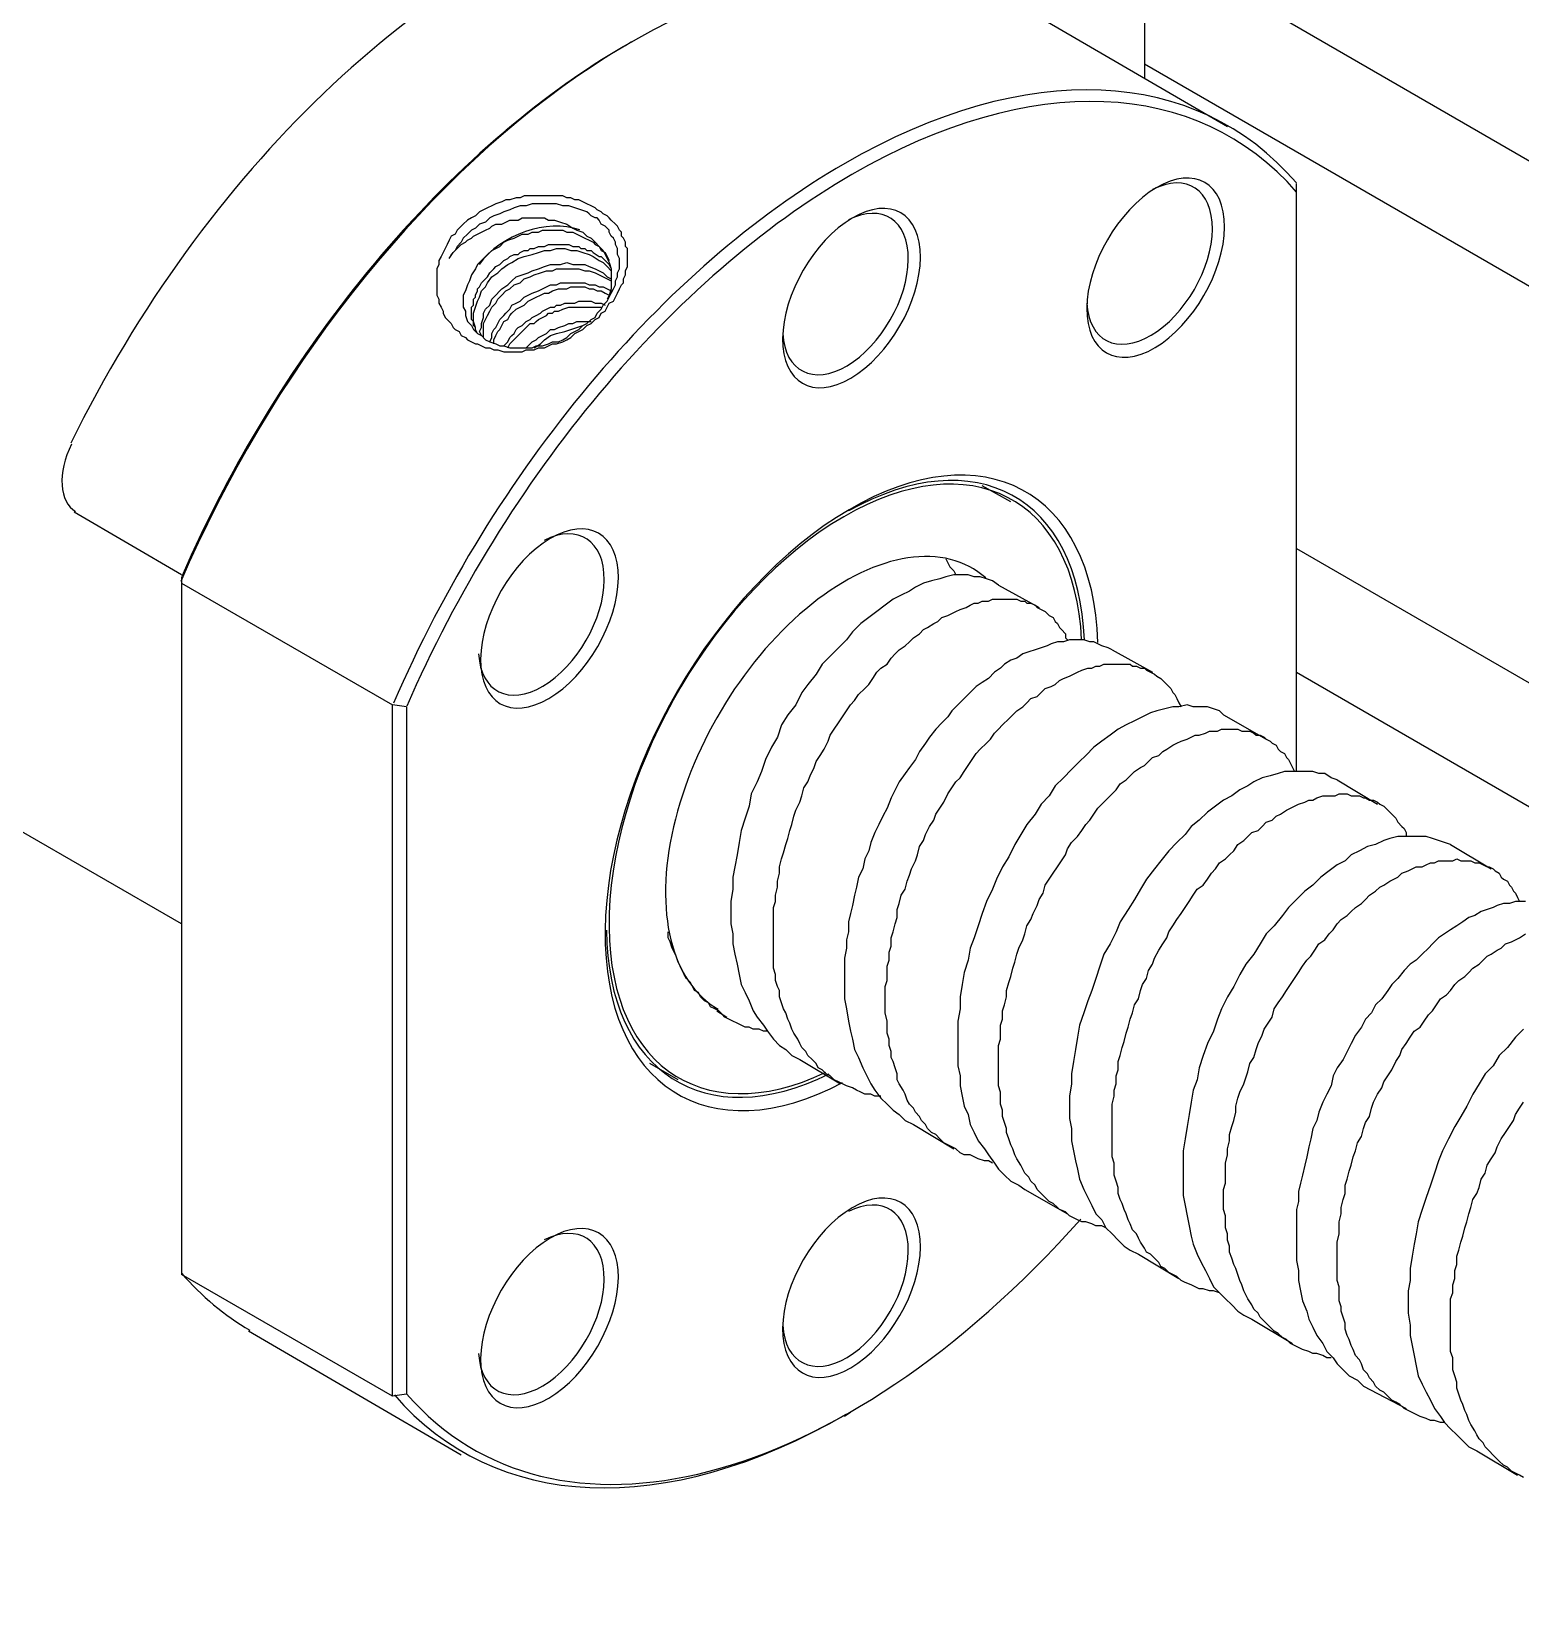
# Model space of a CAD drawing. Extents: x 23 to 317, y -101 to 289.
# Drawn here: x 118.8 to 129.82, y 54.58 to 66.2 of the extents above; entities that cross this region are included whole.
import ezdxf

# ---------------------------------------------------------------- set-up
doc = ezdxf.new("R2010")
doc.units = 0
doc.layers.get('0').update_dxf_attribs({"linetype": 'CONTINUOUS'})

msp = doc.modelspace()

# ---------------------------------------------------------------- linework, layer by layer
at = {"color": 7}
for points in [[(127.037483, 67.299351), (127.037483, 65.858485)], [(127.037483, 66.894107), (163.404341, 45.881478)], [(127.652853, 65.498268), (126.076906, 66.413819)], [(123.195174, 66.098629), (123.240201, 66.128647)], [(127.037483, 65.963548), (162.608863, 45.431208)], [(128.16316, 65.002971), (128.16316, 65.078016)], [(128.16316, 60.7254), (128.16316, 65.002971)], [(121.799335, 64.357583), (121.799335, 64.327565), (121.799335, 64.297547), (121.799335, 64.267529), (121.799335, 64.25252), (121.814344, 64.222502), (121.814344, 64.192484), (121.829353, 64.162466), (121.844362, 64.132448), (121.844362, 64.117439), (121.859371, 64.08742), (121.889389, 64.057402), (121.904398, 64.042393), (121.919407, 64.012375), (121.934416, 63.997366), (121.964434, 63.982357), (121.979443, 63.952339), (122.009461, 63.93733), (122.02447, 63.922321), (122.054488, 63.907312), (122.084506, 63.892303), (122.099515, 63.892303), (122.129534, 63.877294), (122.159552, 63.862285), (122.18957, 63.862285), (122.219588, 63.847276), (122.249606, 63.847276), (122.294633, 63.832267), (122.324651, 63.832267), (122.354669, 63.832267), (122.384687, 63.832267), (122.429714, 63.832267), (122.459732, 63.847276), (122.48975, 63.847276), (122.519768, 63.847276), (122.549786, 63.862285), (122.594813, 63.862285), (122.624831, 63.877294), (122.654849, 63.892303), (122.684867, 63.892303), (122.729894, 63.907312), (122.759912, 63.922321), (122.78993, 63.93733), (122.819948, 63.967348), (122.849967, 63.982357), (122.879985, 63.997366), (122.910003, 64.027384), (122.940021, 64.042393), (122.970039, 64.072411), (123.000057, 64.08742), (123.015066, 64.117439), (123.045084, 64.132448), (123.060093, 64.162466), (123.075102, 64.192484), (123.10512, 64.207493), (123.120129, 64.237511), (123.135138, 64.267529), (123.150147, 64.297547), (123.165156, 64.327565), (123.180165, 64.342574), (123.180165, 64.372592), (123.195174, 64.40261), (123.195174, 64.432628), (123.210183, 64.462646), (123.210183, 64.492664), (123.210183, 64.522682), (123.210183, 64.537691), (123.210183, 64.567709), (123.210183, 64.597727), (123.195174, 64.612736), (123.195174, 64.642754), (123.180165, 64.672772), (123.165156, 64.687781), (123.165156, 64.717799), (123.150147, 64.732808), (123.135138, 64.762826), (123.120129, 64.777835), (123.090111, 64.807853), (123.075102, 64.822862), (123.060093, 64.837872), (123.030075, 64.852881), (123.015066, 64.86789), (122.985048, 64.882899), (122.970039, 64.897908), (122.940021, 64.912917), (122.910003, 64.927926), (122.879985, 64.942935), (122.849967, 64.957944), (122.819948, 64.957944), (122.78993, 64.972953), (122.759912, 64.972953), (122.729894, 64.987962), (122.684867, 64.987962), (122.654849, 64.987962), (122.624831, 64.987962), (122.579804, 64.987962), (122.549786, 64.987962), (122.519768, 64.987962), (122.474741, 64.987962), (122.444723, 64.987962), (122.414705, 64.972953), (122.384687, 64.972953), (122.33966, 64.957944), (122.309642, 64.957944), (122.279624, 64.942935), (122.234597, 64.927926), (122.204579, 64.912917), (122.174561, 64.897908), (122.144543, 64.882899), (122.114525, 64.86789), (122.084506, 64.837872), (122.054488, 64.822862), (122.02447, 64.807853), (121.994452, 64.777835), (121.979443, 64.762826), (121.949425, 64.732808), (121.934416, 64.70279), (121.904398, 64.687781), (121.889389, 64.657763), (121.87438, 64.627745), (121.859371, 64.597727), (121.844362, 64.567709), (121.829353, 64.537691), (121.814344, 64.507673), (121.814344, 64.477655), (121.799335, 64.447637), (121.799335, 64.417619), (121.799335, 64.387601), (121.799335, 64.357583)], [(122.099515, 64.477655), (122.084506, 64.447637), (122.054488, 64.40261), (122.039479, 64.357583), (122.02447, 64.327565), (122.009461, 64.282538), (121.994452, 64.25252), (121.994452, 64.207493), (121.994452, 64.162466), (122.009461, 64.132448), (122.009461, 64.102429), (122.02447, 64.057402), (122.054488, 64.027384), (122.069497, 63.997366), (122.099515, 63.967348), (122.129534, 63.952339), (122.159552, 63.922321), (122.18957, 63.907312), (122.234597, 63.892303), (122.264615, 63.877294), (122.294633, 63.877294), (122.33966, 63.862285), (122.384687, 63.862285), (122.414705, 63.862285), (122.459732, 63.862285), (122.504759, 63.862285), (122.534777, 63.877294), (122.579804, 63.877294), (122.624831, 63.892303), (122.654849, 63.907312), (122.699876, 63.907312), (122.729894, 63.922321), (122.759912, 63.93733), (122.78993, 63.967348), (122.819948, 63.982357), (122.849967, 63.997366), (122.879985, 64.027384), (122.910003, 64.042393), (122.940021, 64.072411), (122.970039, 64.08742), (122.985048, 64.117439), (123.015066, 64.147457), (123.030075, 64.177475), (123.060093, 64.207493), (123.075102, 64.237511), (123.090111, 64.267529), (123.10512, 64.297547), (123.120129, 64.327565), (123.120129, 64.357583), (123.135138, 64.387601), (123.135138, 64.417619), (123.150147, 64.447637), (123.150147, 64.477655), (123.150147, 64.507673), (123.150147, 64.522682), (123.135138, 64.5527), (123.135138, 64.582718), (123.135138, 64.597727), (123.120129, 64.627745), (123.120129, 64.642754), (123.10512, 64.672772), (123.090111, 64.687781), (123.075102, 64.717799), (123.075102, 64.732808), (123.060093, 64.747817), (123.045084, 64.762826), (123.015066, 64.777835), (123.000057, 64.807853), (122.985048, 64.822862), (122.970039, 64.822862), (122.940021, 64.837872), (122.925012, 64.852881), (122.910003, 64.86789), (122.864976, 64.882899), (122.819948, 64.897908), (122.774921, 64.912917), (122.729894, 64.912917), (122.684867, 64.927926), (122.63984, 64.927926), (122.594813, 64.927926), (122.549786, 64.927926), (122.504759, 64.927926), (122.459732, 64.912917), (122.414705, 64.912917), (122.369678, 64.897908), (122.33966, 64.882899), (122.294633, 64.86789), (122.264615, 64.852881), (122.219588, 64.837872), (122.18957, 64.822862), (122.159552, 64.792844), (122.114525, 64.777835), (122.084506, 64.747817), (122.054488, 64.732808), (122.02447, 64.70279), (121.994452, 64.672772), (121.979443, 64.642754), (121.949425, 64.612736), (121.934416, 64.582718), (121.904398, 64.5527), (121.889389, 64.522682), (121.919407, 64.567709), (121.949425, 64.597727), (121.979443, 64.627745), (122.009461, 64.642754), (122.02447, 64.657763), (122.054488, 64.672772), (122.069497, 64.687781), (122.099515, 64.70279), (122.129534, 64.717799), (122.159552, 64.732808), (122.18957, 64.747817), (122.204579, 64.762826), (122.234597, 64.777835), (122.279624, 64.777835), (122.309642, 64.792844), (122.33966, 64.807853), (122.369678, 64.807853), (122.399696, 64.807853), (122.429714, 64.822862), (122.459732, 64.822862), (122.504759, 64.822862), (122.534777, 64.822862), (122.579804, 64.822862), (122.594813, 64.822862), (122.624831, 64.807853), (122.63984, 64.807853), (122.669858, 64.807853), (122.714885, 64.792844), (122.759912, 64.777835), (122.804939, 64.747817), (122.834958, 64.732808)], [(122.099515, 64.477655), (122.129534, 64.507673), (122.159552, 64.537691), (122.174561, 64.5527), (122.204579, 64.582718), (122.234597, 64.597727), (122.264615, 64.612736), (122.294633, 64.642754), (122.324651, 64.657763), (122.369678, 64.672772), (122.399696, 64.687781), (122.429714, 64.70279), (122.474741, 64.70279), (122.504759, 64.717799), (122.549786, 64.717799), (122.579804, 64.732808), (122.624831, 64.732808), (122.654849, 64.732808), (122.684867, 64.732808), (122.729894, 64.732808), (122.759912, 64.717799), (122.804939, 64.717799), (122.834958, 64.70279), (122.864976, 64.687781), (122.894994, 64.672772), (122.925012, 64.657763), (122.95503, 64.642754), (122.970039, 64.627745), (123.000057, 64.612736), (123.015066, 64.582718), (123.045084, 64.567709), (123.060093, 64.537691), (123.075102, 64.507673)], [(122.834958, 64.732808), (122.879985, 64.717799), (122.910003, 64.687781), (122.940021, 64.672772), (122.970039, 64.642754), (123.000057, 64.612736), (123.030075, 64.582718), (123.045084, 64.5527), (123.060093, 64.522682), (123.075102, 64.492664), (123.090111, 64.447637), (123.090111, 64.417619), (123.090111, 64.372592), (123.090111, 64.342574), (123.090111, 64.297547), (123.075102, 64.25252), (123.060093, 64.222502)], [(122.099515, 63.967348), (122.084506, 63.997366), (122.084506, 64.012375), (122.069497, 64.027384), (122.069497, 64.042393), (122.069497, 64.057402), (122.054488, 64.072411), (122.054488, 64.102429), (122.054488, 64.117439), (122.054488, 64.132448), (122.054488, 64.162466), (122.069497, 64.177475), (122.069497, 64.192484), (122.069497, 64.222502), (122.084506, 64.237511), (122.084506, 64.25252), (122.099515, 64.282538), (122.099515, 64.297547), (122.114525, 64.312556), (122.129534, 64.342574), (122.144543, 64.357583), (122.159552, 64.372592), (122.174561, 64.387601), (122.18957, 64.417619), (122.204579, 64.432628), (122.219588, 64.447637), (122.234597, 64.462646), (122.264615, 64.477655), (122.279624, 64.492664), (122.294633, 64.507673), (122.324651, 64.522682), (122.33966, 64.537691), (122.369678, 64.5527), (122.399696, 64.5527), (122.414705, 64.567709), (122.444723, 64.582718), (122.474741, 64.582718), (122.48975, 64.597727), (122.519768, 64.597727), (122.549786, 64.612736), (122.564795, 64.612736), (122.594813, 64.612736), (122.624831, 64.627745), (122.63984, 64.627745), (122.669858, 64.627745), (122.699876, 64.627745), (122.714885, 64.627745), (122.744903, 64.627745), (122.774921, 64.627745), (122.804939, 64.612736), (122.819948, 64.612736), (122.849967, 64.612736), (122.864976, 64.597727), (122.894994, 64.597727), (122.910003, 64.582718), (122.940021, 64.582718), (122.95503, 64.567709), (123.000057, 64.537691), (123.015066, 64.537691), (123.030075, 64.522682), (123.045084, 64.507673), (123.060093, 64.492664), (123.075102, 64.477655), (123.090111, 64.447637)], [(122.084506, 63.982357), (122.084506, 64.012375), (122.069497, 64.057402), (122.069497, 64.08742), (122.069497, 64.117439), (122.084506, 64.162466), (122.099515, 64.207493), (122.114525, 64.237511), (122.129534, 64.282538), (122.159552, 64.312556), (122.174561, 64.342574), (122.204579, 64.387601), (122.249606, 64.417619), (122.279624, 64.447637), (122.324651, 64.477655), (122.354669, 64.492664), (122.399696, 64.522682), (122.444723, 64.537691), (122.504759, 64.5527), (122.549786, 64.567709), (122.594813, 64.582718), (122.63984, 64.582718), (122.684867, 64.597727), (122.744903, 64.597727), (122.78993, 64.582718), (122.834958, 64.582718), (122.879985, 64.567709), (122.925012, 64.5527), (122.95503, 64.537691), (123.000057, 64.507673), (123.030075, 64.492664), (123.060093, 64.462646), (123.090111, 64.432628)], [(122.129534, 63.952339), (122.114525, 63.982357), (122.129534, 64.012375), (122.129534, 64.042393), (122.144543, 64.08742), (122.144543, 64.117439), (122.159552, 64.147457), (122.18957, 64.177475), (122.204579, 64.222502), (122.234597, 64.25252), (122.264615, 64.282538), (122.279624, 64.297547), (122.324651, 64.327565), (122.354669, 64.357583), (122.384687, 64.387601), (122.429714, 64.40261), (122.474741, 64.417619), (122.504759, 64.432628), (122.549786, 64.447637), (122.594813, 64.462646), (122.63984, 64.477655), (122.684867, 64.477655), (122.714885, 64.477655), (122.759912, 64.492664), (122.804939, 64.477655), (122.849967, 64.477655), (122.894994, 64.477655), (122.925012, 64.462646), (122.970039, 64.447637), (123.000057, 64.432628), (123.030075, 64.417619), (123.060093, 64.387601), (123.090111, 64.372592)], [(122.144543, 63.93733), (122.144543, 63.967348), (122.144543, 63.997366), (122.144543, 64.042393), (122.159552, 64.072411), (122.174561, 64.102429), (122.18957, 64.132448), (122.204579, 64.162466), (122.234597, 64.192484), (122.249606, 64.222502), (122.279624, 64.25252), (122.309642, 64.282538), (122.33966, 64.297547), (122.369678, 64.327565), (122.414705, 64.342574), (122.444723, 64.372592), (122.48975, 64.387601), (122.519768, 64.40261), (122.564795, 64.417619), (122.609822, 64.432628), (122.654849, 64.432628), (122.684867, 64.447637), (122.729894, 64.447637), (122.774921, 64.447637), (122.804939, 64.447637), (122.849967, 64.447637), (122.894994, 64.432628), (122.925012, 64.432628), (122.970039, 64.417619), (123.000057, 64.40261), (123.030075, 64.387601), (123.060093, 64.372592), (123.090111, 64.357583)], [(122.18957, 63.907312), (122.204579, 63.93733), (122.204579, 63.967348), (122.219588, 63.997366), (122.234597, 64.012375), (122.249606, 64.042393), (122.264615, 64.072411), (122.294633, 64.102429), (122.309642, 64.117439), (122.33966, 64.147457), (122.354669, 64.177475), (122.384687, 64.192484), (122.414705, 64.207493), (122.444723, 64.237511), (122.474741, 64.25252), (122.504759, 64.267529), (122.549786, 64.282538), (122.579804, 64.297547), (122.609822, 64.312556), (122.63984, 64.327565), (122.684867, 64.327565), (122.714885, 64.342574), (122.759912, 64.342574), (122.78993, 64.342574), (122.819948, 64.342574), (122.864976, 64.342574), (122.894994, 64.342574), (122.925012, 64.327565), (122.970039, 64.327565), (123.000057, 64.312556), (123.030075, 64.312556), (123.060093, 64.297547), (123.090111, 64.282538)], [(122.219588, 63.892303), (122.219588, 63.922321), (122.234597, 63.952339), (122.249606, 63.982357), (122.264615, 63.997366), (122.279624, 64.027384), (122.294633, 64.057402), (122.324651, 64.072411), (122.33966, 64.102429), (122.354669, 64.117439), (122.384687, 64.147457), (122.414705, 64.162466), (122.444723, 64.177475), (122.474741, 64.207493), (122.504759, 64.222502), (122.534777, 64.237511), (122.564795, 64.25252), (122.594813, 64.267529), (122.624831, 64.267529), (122.654849, 64.282538), (122.699876, 64.297547), (122.729894, 64.297547), (122.759912, 64.297547), (122.78993, 64.312556), (122.819948, 64.312556), (122.864976, 64.312556), (122.894994, 64.312556), (122.925012, 64.297547), (122.95503, 64.297547), (122.985048, 64.282538), (123.015066, 64.282538), (123.045084, 64.267529), (123.075102, 64.25252)], [(122.294633, 63.877294), (122.309642, 63.892303), (122.324651, 63.907312), (122.33966, 63.93733), (122.354669, 63.952339), (122.369678, 63.967348), (122.384687, 63.997366), (122.399696, 64.012375), (122.429714, 64.027384), (122.444723, 64.042393), (122.459732, 64.057402), (122.48975, 64.072411), (122.504759, 64.08742), (122.534777, 64.102429), (122.564795, 64.117439), (122.579804, 64.132448), (122.609822, 64.147457), (122.63984, 64.162466), (122.669858, 64.162466), (122.684867, 64.177475), (122.714885, 64.177475), (122.744903, 64.192484), (122.774921, 64.192484), (122.804939, 64.192484), (122.819948, 64.192484), (122.849967, 64.207493), (122.879985, 64.207493), (122.910003, 64.207493), (122.940021, 64.207493), (122.970039, 64.192484), (122.985048, 64.192484), (123.015066, 64.192484), (123.045084, 64.177475)], [(122.324651, 63.862285), (122.33966, 63.892303), (122.354669, 63.907312), (122.384687, 63.93733), (122.414705, 63.967348), (122.459732, 64.012375), (122.48975, 64.042393), (122.519768, 64.042393), (122.534777, 64.057402), (122.549786, 64.072411), (122.579804, 64.08742), (122.609822, 64.102429), (122.624831, 64.117439), (122.654849, 64.117439), (122.669858, 64.132448), (122.699876, 64.132448), (122.729894, 64.147457), (122.774921, 64.162466), (122.819948, 64.162466), (122.879985, 64.162466), (122.894994, 64.162466), (122.925012, 64.162466), (122.95503, 64.162466), (122.970039, 64.162466), (123.000057, 64.162466), (123.015066, 64.162466)], [(122.459732, 63.862285), (122.474741, 63.877294), (122.504759, 63.907312), (122.534777, 63.922321), (122.549786, 63.93733), (122.579804, 63.952339), (122.609822, 63.967348), (122.63984, 63.997366), (122.669858, 63.997366), (122.699876, 64.012375), (122.744903, 64.027384), (122.774921, 64.042393), (122.804939, 64.042393), (122.834958, 64.057402), (122.864976, 64.057402), (122.894994, 64.057402), (122.940021, 64.057402)], [(122.519768, 63.862285), (122.564795, 63.892303), (122.594813, 63.922321), (122.63984, 63.952339), (122.684867, 63.967348), (122.744903, 63.982357), (122.78993, 63.997366), (122.834958, 64.012375), (122.879985, 64.027384)], [(126.046888, 62.7216), (125.836762, 62.841672)], [(119.908198, 62.181275), (119.11272, 62.646554)], [(119.908198, 59.599723), (114.910194, 62.481455)], [(128.16316, 62.376392), (160.072338, 43.960323)], [(125.566599, 62.301347), (125.581608, 62.271329), (125.596617, 62.241311), (125.626635, 62.211293), (125.641644, 62.181275)], [(119.908198, 62.166266), (119.908198, 62.121239)], [(119.908198, 62.121239), (121.469137, 61.220697)], [(119.908198, 62.121239), (119.908198, 57.003163)], [(125.956834, 62.10623), (125.911807, 62.136248), (125.86678, 62.151257), (125.821753, 62.166266), (125.776726, 62.166266), (125.731699, 62.181275), (125.686671, 62.181275), (125.626635, 62.181275), (125.566599, 62.166266), (125.521572, 62.151257), (125.461536, 62.136248), (125.4015, 62.121239), (125.341464, 62.091221), (125.296437, 62.061203), (125.236401, 62.031185), (125.176365, 62.001167), (125.116329, 61.95614), (125.056293, 61.911112), (124.996257, 61.866085), (124.93622, 61.821058), (124.876184, 61.761022), (124.831157, 61.700986), (124.771121, 61.64095), (124.711085, 61.580914), (124.651049, 61.520878), (124.606022, 61.445833), (124.545986, 61.370788), (124.500959, 61.310752), (124.455932, 61.220697), (124.395896, 61.145652), (124.350869, 61.070607), (124.320851, 60.980553), (124.275824, 60.905508), (124.230796, 60.815454), (124.200778, 60.7254), (124.17076, 60.650355), (124.125733, 60.560301), (124.110724, 60.470246), (124.080706, 60.380192), (124.050688, 60.290138), (124.035679, 60.200084), (124.02067, 60.11003), (124.005661, 60.019976), (123.990652, 59.944931), (123.990652, 59.854877), (123.975643, 59.764822), (123.975643, 59.689777), (123.975643, 59.599723), (123.990652, 59.524678), (123.990652, 59.449633), (124.005661, 59.374588), (124.02067, 59.299543), (124.035679, 59.224498), (124.050688, 59.149453), (124.080706, 59.089417), (124.110724, 59.02938), (124.140742, 58.954335), (124.17076, 58.909308), (124.215787, 58.849272), (124.245805, 58.804245), (124.290833, 58.744209), (124.33586, 58.699182), (124.380887, 58.669164), (124.425914, 58.624137), (124.48595, 58.594119)], [(125.956834, 62.10623), (126.257014, 61.94113)], [(125.086311, 58.323956), (125.041284, 58.323956), (125.011266, 58.338965), (124.966238, 58.338965), (124.93622, 58.353975), (124.906202, 58.368984), (124.876184, 58.383993), (124.831157, 58.399002), (124.801139, 58.414011), (124.771121, 58.42902), (124.741103, 58.444029), (124.711085, 58.474047), (124.681067, 58.489056), (124.651049, 58.519074), (124.621031, 58.534083), (124.606022, 58.564101), (124.576004, 58.594119), (124.545986, 58.624137), (124.530977, 58.654155), (124.500959, 58.684173), (124.48595, 58.714191), (124.470941, 58.744209), (124.440923, 58.789236), (124.425914, 58.819254), (124.410905, 58.864281), (124.395896, 58.894299), (124.380887, 58.939326), (124.365878, 58.969344), (124.350869, 59.014371), (124.33586, 59.059398), (124.33586, 59.104426), (124.320851, 59.134444), (124.305842, 59.179471), (124.305842, 59.224498), (124.290833, 59.269525), (124.290833, 59.329561), (124.290833, 59.374588), (124.290833, 59.419615), (124.290833, 59.464642), (124.290833, 59.509669), (124.290833, 59.569705), (124.290833, 59.614732), (124.290833, 59.659759), (124.290833, 59.719795), (124.305842, 59.764822), (124.305842, 59.80985), (124.320851, 59.869886), (124.320851, 59.914913), (124.33586, 59.974949), (124.33586, 60.019976), (124.350869, 60.080012), (124.365878, 60.125039), (124.380887, 60.185075), (124.395896, 60.230102), (124.410905, 60.290138), (124.425914, 60.335165), (124.440923, 60.395201), (124.455932, 60.440228), (124.48595, 60.500264), (124.500959, 60.545292), (124.515968, 60.605328), (124.545986, 60.650355), (124.560995, 60.695382), (124.591013, 60.755418), (124.606022, 60.800445), (124.63604, 60.845472), (124.666058, 60.890499), (124.696076, 60.950535), (124.711085, 60.995562), (124.741103, 61.040589), (124.771121, 61.085616), (124.801139, 61.130643), (124.831157, 61.17567), (124.861175, 61.220697), (124.891193, 61.250716), (124.921211, 61.295743), (124.966238, 61.34077), (124.996257, 61.370788), (125.026275, 61.415815), (125.056293, 61.460842), (125.086311, 61.49086), (125.131338, 61.520878), (125.161356, 61.565905), (125.191374, 61.595923), (125.221392, 61.625941), (125.266419, 61.655959), (125.296437, 61.685977), (125.326455, 61.715995), (125.371482, 61.746013), (125.4015, 61.776031), (125.431518, 61.79104), (125.476545, 61.821058), (125.506563, 61.836067), (125.536581, 61.866085), (125.581608, 61.881094), (125.611626, 61.896103), (125.641644, 61.911112), (125.671662, 61.926121), (125.71669, 61.94113), (125.746708, 61.95614), (125.776726, 61.971149), (125.806744, 61.971149), (125.836762, 61.986158), (125.881789, 61.986158), (125.911807, 62.001167), (125.941825, 62.001167), (125.971843, 62.001167), (126.001861, 62.001167), (126.031879, 62.001167), (126.061897, 62.001167), (126.091915, 62.001167), (126.121933, 61.986158), (126.151951, 61.986158), (126.16696, 61.971149), (126.196978, 61.971149), (126.226996, 61.95614), (126.242005, 61.94113), (126.272023, 61.926121), (126.302041, 61.911112), (126.31705, 61.896103), (126.332059, 61.881094), (126.362077, 61.866085), (126.377086, 61.836067), (126.392095, 61.821058), (126.407104, 61.79104), (126.422113, 61.776031), (126.452132, 61.746013), (126.452132, 61.715995), (126.467141, 61.700986)], [(126.797339, 61.625941), (126.767321, 61.64095), (126.722294, 61.655959), (126.692276, 61.670968), (126.662258, 61.685977), (126.63224, 61.685977), (126.587213, 61.700986), (126.557195, 61.700986), (126.512168, 61.700986), (126.48215, 61.700986), (126.437123, 61.685977), (126.392095, 61.685977), (126.347068, 61.670968), (126.31705, 61.655959), (126.272023, 61.64095), (126.226996, 61.625941), (126.181969, 61.610932), (126.136942, 61.595923), (126.091915, 61.565905), (126.046888, 61.550896), (126.001861, 61.520878), (125.971843, 61.49086), (125.926816, 61.460842), (125.881789, 61.415815), (125.836762, 61.385797), (125.791735, 61.355779), (125.746708, 61.310752), (125.70168, 61.265725), (125.656653, 61.220697), (125.611626, 61.17567), (125.581608, 61.130643), (125.536581, 61.085616), (125.491554, 61.040589), (125.446527, 60.980553), (125.416509, 60.935526), (125.371482, 60.87549), (125.341464, 60.815454), (125.296437, 60.755418), (125.266419, 60.710391), (125.221392, 60.650355), (125.191374, 60.590319), (125.161356, 60.530283), (125.131338, 60.455237), (125.10132, 60.395201), (125.071302, 60.335165), (125.041284, 60.275129), (125.011266, 60.200084), (124.996257, 60.140048), (124.966238, 60.080012), (124.951229, 60.004967), (124.921211, 59.944931), (124.906202, 59.869886), (124.891193, 59.80985), (124.876184, 59.734804), (124.861175, 59.674768), (124.846166, 59.614732), (124.846166, 59.539687), (124.831157, 59.479651), (124.831157, 59.419615), (124.816148, 59.34457), (124.816148, 59.284534), (124.816148, 59.224498), (124.816148, 59.164462), (124.816148, 59.104426), (124.816148, 59.044389)], [(125.911807, 57.828659), (125.881789, 57.843668), (125.851771, 57.843668), (125.806744, 57.858677), (125.776726, 57.873686), (125.746708, 57.888695), (125.70168, 57.888695), (125.671662, 57.903704), (125.641644, 57.933722), (125.611626, 57.948731), (125.581608, 57.96374), (125.55159, 57.978749), (125.521572, 58.008767), (125.491554, 58.038785), (125.461536, 58.053794), (125.431518, 58.083812), (125.416509, 58.11383), (125.386491, 58.143848), (125.371482, 58.173866), (125.341464, 58.203884), (125.326455, 58.233902), (125.296437, 58.26392), (125.281428, 58.293938), (125.266419, 58.338965), (125.25141, 58.368984), (125.221392, 58.414011), (125.206383, 58.444029), (125.206383, 58.489056), (125.191374, 58.534083), (125.176365, 58.57911), (125.161356, 58.609128), (125.161356, 58.654155), (125.146347, 58.699182), (125.146347, 58.744209), (125.131338, 58.789236), (125.131338, 58.834263), (125.131338, 58.87929), (125.116329, 58.939326), (125.116329, 58.984353), (125.116329, 59.02938), (125.116329, 59.074408), (125.116329, 59.134444), (125.131338, 59.179471), (125.131338, 59.224498), (125.131338, 59.284534), (125.146347, 59.329561), (125.146347, 59.389597), (125.161356, 59.434624), (125.161356, 59.49466), (125.176365, 59.539687), (125.191374, 59.599723), (125.206383, 59.64475), (125.206383, 59.704786), (125.221392, 59.749813), (125.236401, 59.80985), (125.266419, 59.854877), (125.281428, 59.914913), (125.296437, 59.95994), (125.311446, 60.004967), (125.341464, 60.065003), (125.356473, 60.11003), (125.371482, 60.170066), (125.4015, 60.215093), (125.416509, 60.26012), (125.446527, 60.320156), (125.476545, 60.365183), (125.491554, 60.41021), (125.521572, 60.455237), (125.55159, 60.500264), (125.581608, 60.560301), (125.611626, 60.605328), (125.641644, 60.650355), (125.671662, 60.680373), (125.70168, 60.7254), (125.731699, 60.770427), (125.761717, 60.815454), (125.791735, 60.860481), (125.821753, 60.890499), (125.86678, 60.935526), (125.896798, 60.965544), (125.926816, 61.010571), (125.956834, 61.040589), (125.986852, 61.070607), (126.031879, 61.115634), (126.061897, 61.145652), (126.091915, 61.17567), (126.136942, 61.205688), (126.16696, 61.235707), (126.196978, 61.265725), (126.242005, 61.280734), (126.272023, 61.310752), (126.302041, 61.34077), (126.347068, 61.355779), (126.377086, 61.370788), (126.407104, 61.400806), (126.437123, 61.415815), (126.48215, 61.430824), (126.512168, 61.445833), (126.542186, 61.460842), (126.572204, 61.475851), (126.617231, 61.49086), (126.647249, 61.49086), (126.677267, 61.505869), (126.707285, 61.505869), (126.737303, 61.520878), (126.767321, 61.520878), (126.812348, 61.520878), (126.842366, 61.520878), (126.872384, 61.520878), (126.902402, 61.520878), (126.93242, 61.520878), (126.947429, 61.505869), (126.977447, 61.505869), (127.007465, 61.49086), (127.037483, 61.49086), (127.052492, 61.475851), (127.08251, 61.460842), (127.112528, 61.445833), (127.127537, 61.430824), (127.157556, 61.415815), (127.172565, 61.400806), (127.187574, 61.385797), (127.217592, 61.355779), (127.232601, 61.34077), (127.24761, 61.310752), (127.262619, 61.295743), (127.277628, 61.265725), (127.292637, 61.235707), (127.307646, 61.205688)], [(126.797339, 61.625941), (127.097519, 61.460842)], [(128.16316, 61.460842), (159.261851, 43.495044)], [(121.469137, 56.102621), (121.469137, 61.220697)], [(121.5742, 61.205688), (121.469137, 61.220697)], [(121.5742, 61.205688), (121.5742, 56.11763)], [(127.622835, 61.145652), (127.592817, 61.17567), (127.54779, 61.190679), (127.502763, 61.205688), (127.457736, 61.205688), (127.3977, 61.205688), (127.352673, 61.220697), (127.292637, 61.205688), (127.24761, 61.205688), (127.187574, 61.190679), (127.127537, 61.17567), (127.08251, 61.160661), (127.022474, 61.130643), (126.962438, 61.100625), (126.902402, 61.070607), (126.842366, 61.040589), (126.78233, 60.995562), (126.722294, 60.950535), (126.662258, 60.905508), (126.602222, 60.845472), (126.557195, 60.800445), (126.497159, 60.740409), (126.437123, 60.680373), (126.377086, 60.620337), (126.332059, 60.545292), (126.272023, 60.485255), (126.226996, 60.41021), (126.16696, 60.335165), (126.121933, 60.26012), (126.076906, 60.185075), (126.031879, 60.095021), (125.986852, 60.019976), (125.941825, 59.929922), (125.911807, 59.854877), (125.86678, 59.764822), (125.836762, 59.674768), (125.806744, 59.584714), (125.776726, 59.49466), (125.746708, 59.419615), (125.731699, 59.329561), (125.70168, 59.239507), (125.686671, 59.149453), (125.671662, 59.059398), (125.671662, 58.969344), (125.656653, 58.87929), (125.656653, 58.804245), (125.656653, 58.714191), (125.656653, 58.639146), (125.656653, 58.549092), (125.671662, 58.474047), (125.671662, 58.399002), (125.686671, 58.323956), (125.70168, 58.248911), (125.731699, 58.188875), (125.746708, 58.11383), (125.776726, 58.053794), (125.806744, 57.993758), (125.851771, 57.933722), (125.881789, 57.888695), (125.926816, 57.828659), (125.956834, 57.783632), (126.001861, 57.738605), (126.046888, 57.693578), (126.106924, 57.66356), (126.151951, 57.633542)], [(127.622835, 61.145652), (127.938025, 60.965544)], [(126.752312, 57.34837), (126.722294, 57.363379), (126.677267, 57.363379), (126.647249, 57.378388), (126.602222, 57.393397), (126.572204, 57.393397), (126.542186, 57.408406), (126.512168, 57.423415), (126.48215, 57.438424), (126.452132, 57.468442), (126.407104, 57.483451), (126.392095, 57.49846), (126.362077, 57.528478), (126.332059, 57.543487), (126.302041, 57.573505), (126.272023, 57.603523), (126.242005, 57.633542), (126.226996, 57.66356), (126.196978, 57.693578), (126.181969, 57.723596), (126.151951, 57.753614), (126.136942, 57.783632), (126.121933, 57.81365), (126.091915, 57.858677), (126.076906, 57.888695), (126.061897, 57.933722), (126.046888, 57.96374), (126.031879, 58.008767), (126.01687, 58.053794), (126.01687, 58.083812), (126.001861, 58.128839), (125.986852, 58.173866), (125.986852, 58.218893), (125.971843, 58.26392), (125.971843, 58.308947), (125.971843, 58.353975), (125.956834, 58.399002), (125.956834, 58.444029), (125.956834, 58.504065), (125.956834, 58.549092), (125.956834, 58.594119), (125.956834, 58.639146), (125.956834, 58.699182), (125.971843, 58.744209), (125.971843, 58.804245), (125.971843, 58.849272), (125.986852, 58.894299), (125.986852, 58.954335), (126.001861, 58.999362), (126.01687, 59.059398), (126.01687, 59.104426), (126.031879, 59.164462), (126.046888, 59.209489), (126.061897, 59.269525), (126.076906, 59.314552), (126.091915, 59.374588), (126.106924, 59.419615), (126.136942, 59.479651), (126.151951, 59.524678), (126.16696, 59.584714), (126.196978, 59.629741), (126.211987, 59.674768), (126.242005, 59.734804), (126.257014, 59.779831), (126.287032, 59.824859), (126.302041, 59.884895), (126.332059, 59.929922), (126.362077, 59.974949), (126.392095, 60.019976), (126.422113, 60.065003), (126.452132, 60.11003), (126.467141, 60.155057), (126.497159, 60.200084), (126.542186, 60.245111), (126.572204, 60.290138), (126.602222, 60.335165), (126.63224, 60.365183), (126.662258, 60.41021), (126.692276, 60.455237), (126.722294, 60.485255), (126.767321, 60.530283), (126.797339, 60.560301), (126.827357, 60.590319), (126.857375, 60.635346), (126.902402, 60.665364), (126.93242, 60.695382), (126.962438, 60.7254), (127.007465, 60.755418), (127.037483, 60.770427), (127.067501, 60.800445), (127.097519, 60.830463), (127.142546, 60.845472), (127.172565, 60.87549), (127.202583, 60.890499), (127.24761, 60.920517), (127.277628, 60.935526), (127.307646, 60.950535), (127.352673, 60.965544), (127.382691, 60.980553), (127.412709, 60.995562), (127.442727, 60.995562), (127.487754, 61.010571), (127.517772, 61.02558), (127.54779, 61.02558), (127.577808, 61.02558), (127.607826, 61.040589), (127.637844, 61.040589), (127.667862, 61.040589), (127.69788, 61.040589), (127.727898, 61.040589), (127.757916, 61.02558), (127.787934, 61.02558), (127.817952, 61.02558), (127.84797, 61.010571), (127.862979, 60.995562), (127.892998, 60.995562), (127.923016, 60.980553), (127.938025, 60.965544), (127.968043, 60.950535), (127.983052, 60.935526), (128.01307, 60.920517), (128.028079, 60.890499), (128.043088, 60.87549), (128.073106, 60.860481), (128.088115, 60.830463), (128.103124, 60.815454), (128.118133, 60.785436), (128.133142, 60.755418), (128.148151, 60.7254)], [(128.46334, 60.665364), (128.418313, 60.680373), (128.373286, 60.710391), (128.328259, 60.710391), (128.283232, 60.7254), (128.238205, 60.7254), (128.193178, 60.7254), (128.133142, 60.7254), (128.073106, 60.7254), (128.028079, 60.710391), (127.968043, 60.695382), (127.908007, 60.680373), (127.84797, 60.650355), (127.802943, 60.620337), (127.742907, 60.590319), (127.682871, 60.545292), (127.622835, 60.515274), (127.562799, 60.470246), (127.502763, 60.425219), (127.442727, 60.365183), (127.382691, 60.320156), (127.337664, 60.26012), (127.277628, 60.200084), (127.217592, 60.140048), (127.157556, 60.065003), (127.112528, 60.004967), (127.052492, 59.929922), (127.007465, 59.854877), (126.962438, 59.779831), (126.917411, 59.704786), (126.857375, 59.614732), (126.827357, 59.539687), (126.78233, 59.449633), (126.737303, 59.374588), (126.707285, 59.284534), (126.677267, 59.19448), (126.647249, 59.104426), (126.617231, 59.02938), (126.587213, 58.939326), (126.557195, 58.849272), (126.542186, 58.759218), (126.527177, 58.669164), (126.512168, 58.57911), (126.497159, 58.489056), (126.497159, 58.414011), (126.48215, 58.323956), (126.48215, 58.233902), (126.48215, 58.158857), (126.497159, 58.083812), (126.497159, 57.993758), (126.512168, 57.918713), (126.527177, 57.843668), (126.542186, 57.783632), (126.557195, 57.708587), (126.587213, 57.633542), (126.617231, 57.573505), (126.647249, 57.513469), (126.677267, 57.453433), (126.722294, 57.408406), (126.752312, 57.34837), (126.797339, 57.303343), (126.842366, 57.258316), (126.887393, 57.213289), (126.93242, 57.183271), (126.992456, 57.153253)], [(128.46334, 60.665364), (128.763521, 60.485255)], [(127.592817, 56.868081), (127.54779, 56.88309), (127.517772, 56.88309), (127.472745, 56.898099), (127.442727, 56.898099), (127.412709, 56.913108), (127.382691, 56.928118), (127.337664, 56.943127), (127.307646, 56.958136), (127.277628, 56.988154), (127.24761, 57.003163), (127.217592, 57.018172), (127.187574, 57.04819), (127.157556, 57.063199), (127.142546, 57.093217), (127.112528, 57.123235), (127.08251, 57.153253), (127.052492, 57.168262), (127.037483, 57.19828), (127.007465, 57.243307), (126.992456, 57.273325), (126.977447, 57.303343), (126.947429, 57.333361), (126.93242, 57.378388), (126.917411, 57.408406), (126.902402, 57.453433), (126.887393, 57.483451), (126.872384, 57.528478), (126.857375, 57.558496), (126.842366, 57.603523), (126.842366, 57.648551), (126.827357, 57.693578), (126.812348, 57.738605), (126.812348, 57.783632), (126.812348, 57.828659), (126.797339, 57.873686), (126.797339, 57.918713), (126.797339, 57.96374), (126.797339, 58.023776), (126.797339, 58.068803), (126.797339, 58.11383), (126.797339, 58.158857), (126.797339, 58.218893), (126.797339, 58.26392), (126.812348, 58.323956), (126.812348, 58.368984), (126.827357, 58.414011), (126.827357, 58.474047), (126.842366, 58.519074), (126.842366, 58.57911), (126.857375, 58.624137), (126.872384, 58.684173), (126.887393, 58.7292), (126.902402, 58.789236), (126.917411, 58.834263), (126.93242, 58.894299), (126.947429, 58.939326), (126.962438, 58.999362), (126.992456, 59.044389), (127.007465, 59.104426), (127.022474, 59.149453), (127.052492, 59.19448), (127.067501, 59.254516), (127.097519, 59.299543), (127.112528, 59.34457), (127.142546, 59.404606), (127.172565, 59.449633), (127.202583, 59.49466), (127.217592, 59.539687), (127.24761, 59.584714), (127.277628, 59.629741), (127.307646, 59.674768), (127.337664, 59.719795), (127.367682, 59.764822), (127.3977, 59.80985), (127.427718, 59.854877), (127.472745, 59.884895), (127.502763, 59.929922), (127.532781, 59.974949), (127.562799, 60.004967), (127.592817, 60.049994), (127.637844, 60.080012), (127.667862, 60.11003), (127.69788, 60.140048), (127.727898, 60.185075), (127.772925, 60.215093), (127.802943, 60.245111), (127.832961, 60.275129), (127.877989, 60.290138), (127.908007, 60.320156), (127.938025, 60.350174), (127.983052, 60.365183), (128.01307, 60.395201), (128.043088, 60.41021), (128.088115, 60.440228), (128.118133, 60.455237), (128.148151, 60.470246), (128.178169, 60.485255), (128.223196, 60.500264), (128.253214, 60.515274), (128.283232, 60.515274), (128.31325, 60.530283), (128.358277, 60.545292), (128.388295, 60.545292), (128.418313, 60.545292), (128.448331, 60.545292), (128.478349, 60.560301), (128.508367, 60.560301), (128.538385, 60.560301), (128.568403, 60.545292), (128.598422, 60.545292), (128.62844, 60.545292), (128.658458, 60.530283), (128.673467, 60.530283), (128.703485, 60.515274), (128.733503, 60.515274), (128.763521, 60.500264), (128.77853, 60.485255), (128.808548, 60.470246), (128.823557, 60.455237), (128.838566, 60.440228), (128.868584, 60.41021), (128.883593, 60.395201), (128.898602, 60.380192), (128.913611, 60.350174), (128.943629, 60.320156), (128.958638, 60.305147), (128.973647, 60.275129), (128.973647, 60.245111)], [(129.303846, 60.185075), (129.258818, 60.200084), (129.213791, 60.215093), (129.168764, 60.230102), (129.123737, 60.245111), (129.07871, 60.245111), (129.018674, 60.245111), (128.973647, 60.245111), (128.913611, 60.245111), (128.853575, 60.230102), (128.808548, 60.215093), (128.748512, 60.185075), (128.688476, 60.170066), (128.62844, 60.140048), (128.568403, 60.11003), (128.523376, 60.065003), (128.46334, 60.034985), (128.403304, 59.989958), (128.343268, 59.944931), (128.283232, 59.884895), (128.223196, 59.839868), (128.16316, 59.779831), (128.103124, 59.719795), (128.058097, 59.659759), (127.998061, 59.584714), (127.938025, 59.524678), (127.892998, 59.449633), (127.84797, 59.374588), (127.787934, 59.299543), (127.742907, 59.224498), (127.69788, 59.134444), (127.652853, 59.059398), (127.607826, 58.969344), (127.577808, 58.894299), (127.54779, 58.804245), (127.502763, 58.714191), (127.472745, 58.624137), (127.442727, 58.534083), (127.427718, 58.444029), (127.3977, 58.368984), (127.382691, 58.278929), (127.367682, 58.188875), (127.352673, 58.098821), (127.337664, 58.008767), (127.322655, 57.918713), (127.322655, 57.843668), (127.322655, 57.753614), (127.322655, 57.678569), (127.322655, 57.588514), (127.337664, 57.513469), (127.352673, 57.438424), (127.367682, 57.363379), (127.382691, 57.288334), (127.3977, 57.228298), (127.427718, 57.153253), (127.457736, 57.093217), (127.487754, 57.033181), (127.517772, 56.973145), (127.54779, 56.913108), (127.592817, 56.868081), (127.637844, 56.823054), (127.682871, 56.778027), (127.727898, 56.733), (127.772925, 56.702982), (127.832961, 56.672964)], [(129.303846, 60.185075), (129.604026, 60.004967)], [(128.418313, 56.387793), (128.388295, 56.387793), (128.358277, 56.402802), (128.31325, 56.417811), (128.283232, 56.417811), (128.253214, 56.43282), (128.208187, 56.447829), (128.178169, 56.462838), (128.148151, 56.477847), (128.118133, 56.492856), (128.088115, 56.522874), (128.058097, 56.537883), (128.028079, 56.567901), (127.998061, 56.58291), (127.968043, 56.612928), (127.938025, 56.642946), (127.923016, 56.657955), (127.892998, 56.687973), (127.877989, 56.717991), (127.84797, 56.748009), (127.832961, 56.778027), (127.802943, 56.823054), (127.787934, 56.853072), (127.772925, 56.88309), (127.757916, 56.928118), (127.742907, 56.958136), (127.727898, 57.003163), (127.712889, 57.04819), (127.69788, 57.078208), (127.682871, 57.123235), (127.667862, 57.168262), (127.667862, 57.213289), (127.652853, 57.258316), (127.652853, 57.303343), (127.637844, 57.34837), (127.637844, 57.393397), (127.637844, 57.438424), (127.622835, 57.483451), (127.622835, 57.528478), (127.622835, 57.588514), (127.622835, 57.633542), (127.637844, 57.678569), (127.637844, 57.738605), (127.637844, 57.783632), (127.637844, 57.828659), (127.652853, 57.888695), (127.652853, 57.933722), (127.667862, 57.993758), (127.667862, 58.038785), (127.682871, 58.098821), (127.69788, 58.143848), (127.712889, 58.203884), (127.712889, 58.248911), (127.727898, 58.308947), (127.742907, 58.353975), (127.772925, 58.414011), (127.787934, 58.459038), (127.802943, 58.504065), (127.817952, 58.564101), (127.84797, 58.609128), (127.862979, 58.669164), (127.877989, 58.714191), (127.908007, 58.774227), (127.923016, 58.819254), (127.953034, 58.864281), (127.983052, 58.909308), (127.998061, 58.969344), (128.028079, 59.014371), (128.058097, 59.059398), (128.088115, 59.104426), (128.118133, 59.149453), (128.148151, 59.19448), (128.178169, 59.239507), (128.208187, 59.284534), (128.238205, 59.329561), (128.268223, 59.359579), (128.298241, 59.404606), (128.328259, 59.449633), (128.373286, 59.479651), (128.403304, 59.524678), (128.433322, 59.554696), (128.46334, 59.599723), (128.493358, 59.629741), (128.538385, 59.659759), (128.568403, 59.689777), (128.598422, 59.719795), (128.643449, 59.749813), (128.673467, 59.779831), (128.703485, 59.80985), (128.748512, 59.839868), (128.77853, 59.869886), (128.808548, 59.884895), (128.853575, 59.914913), (128.883593, 59.929922), (128.913611, 59.944931), (128.943629, 59.974949), (128.988656, 59.989958), (129.018674, 60.004967), (129.048692, 60.019976), (129.093719, 60.019976), (129.123737, 60.034985), (129.153755, 60.049994), (129.183773, 60.049994), (129.213791, 60.065003), (129.243809, 60.065003), (129.288836, 60.065003), (129.318855, 60.065003), (129.348873, 60.080012), (129.378891, 60.065003), (129.408909, 60.065003), (129.438927, 60.065003), (129.453936, 60.065003), (129.483954, 60.049994), (129.513972, 60.049994), (129.54399, 60.034985), (129.574008, 60.019976), (129.589017, 60.019976), (129.619035, 60.004967), (129.634044, 59.989958), (129.664062, 59.974949), (129.679071, 59.944931), (129.69408, 59.929922), (129.724098, 59.914913), (129.739107, 59.884895), (129.754116, 59.869886), (129.769125, 59.839868), (129.784134, 59.824859), (129.799143, 59.794841), (129.814152, 59.764822)], [(129.859179, 59.764822), (129.814152, 59.764822), (129.784134, 59.764822), (129.739107, 59.749813), (129.69408, 59.749813), (129.649053, 59.734804), (129.619035, 59.719795), (129.574008, 59.704786), (129.528981, 59.689777), (129.483954, 59.659759), (129.438927, 59.64475), (129.3939, 59.614732), (129.348873, 59.584714), (129.303846, 59.554696), (129.258818, 59.524678), (129.213791, 59.49466), (129.168764, 59.449633), (129.138746, 59.419615), (129.093719, 59.374588), (129.048692, 59.329561), (129.003665, 59.299543), (128.958638, 59.254516), (128.913611, 59.19448), (128.868584, 59.149453), (128.838566, 59.104426), (128.793539, 59.044389), (128.748512, 58.999362), (128.718494, 58.939326), (128.673467, 58.894299), (128.643449, 58.834263), (128.598422, 58.774227), (128.568403, 58.714191), (128.538385, 58.654155), (128.508367, 58.594119), (128.46334, 58.534083), (128.433322, 58.474047), (128.418313, 58.399002), (128.388295, 58.338965), (128.358277, 58.278929), (128.328259, 58.203884), (128.31325, 58.143848), (128.283232, 58.083812), (128.268223, 58.008767), (128.253214, 57.948731), (128.238205, 57.873686), (128.223196, 57.81365), (128.208187, 57.738605), (128.193178, 57.678569), (128.178169, 57.618532), (128.178169, 57.543487), (128.16316, 57.483451), (128.16316, 57.423415), (128.16316, 57.34837), (128.16316, 57.288334), (128.16316, 57.228298), (128.16316, 57.168262), (128.16316, 57.108226)], [(124.245805, 58.804245), (124.215787, 58.804245), (124.185769, 58.819254), (124.140742, 58.819254), (124.110724, 58.834263), (124.080706, 58.834263), (124.050688, 58.849272), (124.02067, 58.864281), (123.990652, 58.87929), (123.960634, 58.894299), (123.930616, 58.909308), (123.915607, 58.924317), (123.885589, 58.954335), (123.855571, 58.969344), (123.825553, 58.984353), (123.810544, 59.014371), (123.780526, 59.02938), (123.750508, 59.059398), (123.735499, 59.089417), (123.705481, 59.104426), (123.690472, 59.134444), (123.675463, 59.164462), (123.645445, 59.19448), (123.630436, 59.224498), (123.615427, 59.254516), (123.600418, 59.284534), (123.585409, 59.314552), (123.5704, 59.359579), (123.555391, 59.389597), (123.540381, 59.419615), (123.525372, 59.464642), (123.510363, 59.49466), (123.510363, 59.539687)], [(129.258818, 55.907504), (129.2288, 55.907504), (129.183773, 55.922513), (129.153755, 55.922513), (129.123737, 55.937522), (129.07871, 55.952531), (129.048692, 55.96754), (129.018674, 55.982549), (128.988656, 55.997558), (128.958638, 56.012567), (128.92862, 56.042585), (128.898602, 56.057594), (128.868584, 56.072603), (128.838566, 56.102621), (128.808548, 56.132639), (128.77853, 56.147648), (128.748512, 56.177666), (128.733503, 56.207685), (128.703485, 56.237703), (128.688476, 56.267721), (128.658458, 56.297739), (128.643449, 56.342766), (128.62844, 56.372784), (128.598422, 56.402802), (128.583412, 56.447829), (128.568403, 56.477847), (128.553394, 56.522874), (128.538385, 56.552892), (128.523376, 56.597919), (128.523376, 56.642946), (128.508367, 56.687973), (128.493358, 56.733), (128.493358, 56.763018), (128.478349, 56.808045), (128.478349, 56.853072), (128.478349, 56.913108), (128.46334, 56.958136), (128.46334, 57.003163), (128.46334, 57.04819), (128.46334, 57.093217), (128.46334, 57.153253), (128.46334, 57.19828), (128.46334, 57.243307), (128.478349, 57.303343), (128.478349, 57.34837), (128.478349, 57.393397), (128.493358, 57.453433), (128.493358, 57.49846), (128.508367, 57.558496), (128.523376, 57.603523), (128.523376, 57.66356), (128.538385, 57.708587), (128.553394, 57.768623), (128.568403, 57.81365), (128.583412, 57.873686), (128.598422, 57.918713), (128.613431, 57.978749), (128.643449, 58.023776), (128.658458, 58.083812), (128.673467, 58.128839), (128.703485, 58.173866), (128.718494, 58.233902), (128.733503, 58.278929), (128.763521, 58.338965), (128.793539, 58.383993), (128.808548, 58.42902), (128.838566, 58.474047), (128.868584, 58.519074), (128.898602, 58.57911), (128.92862, 58.624137), (128.943629, 58.669164), (128.973647, 58.714191), (129.003665, 58.759218), (129.033683, 58.804245), (129.07871, 58.834263), (129.108728, 58.87929), (129.138746, 58.924317), (129.168764, 58.954335), (129.198782, 58.999362), (129.2288, 59.044389), (129.273827, 59.074408), (129.303846, 59.104426), (129.333864, 59.149453), (129.363882, 59.179471), (129.408909, 59.209489), (129.438927, 59.239507), (129.468945, 59.269525), (129.513972, 59.299543), (129.54399, 59.329561), (129.574008, 59.359579), (129.604026, 59.374588), (129.649053, 59.404606), (129.679071, 59.419615), (129.709089, 59.449633), (129.754116, 59.464642), (129.784134, 59.479651), (129.814152, 59.49466), (129.859179, 59.524678)], [(124.816148, 59.044389), (124.831157, 58.969344), (124.846166, 58.87929), (124.861175, 58.804245), (124.876184, 58.744209), (124.891193, 58.669164), (124.921211, 58.609128), (124.951229, 58.534083), (124.981247, 58.474047), (125.011266, 58.414011), (125.041284, 58.368984), (125.086311, 58.308947), (125.131338, 58.26392), (125.176365, 58.218893), (125.221392, 58.188875), (125.266419, 58.143848), (125.326455, 58.11383)], [(123.87058, 58.954335), (123.945625, 58.909308)], [(129.84417, 58.819254), (129.784134, 58.759218), (129.724098, 58.684173), (129.664062, 58.624137), (129.619035, 58.549092), (129.558999, 58.489056), (129.513972, 58.414011), (129.468945, 58.338965), (129.423918, 58.248911), (129.378891, 58.173866), (129.333864, 58.098821), (129.288836, 58.008767), (129.243809, 57.918713), (129.213791, 57.843668), (129.183773, 57.753614), (129.153755, 57.66356), (129.123737, 57.573505), (129.093719, 57.483451), (129.063701, 57.393397), (129.048692, 57.303343), (129.033683, 57.228298), (129.018674, 57.138244), (129.003665, 57.04819), (129.003665, 56.958136), (128.988656, 56.88309), (128.988656, 56.793036), (128.988656, 56.717991), (129.003665, 56.627937), (129.003665, 56.552892), (129.018674, 56.477847), (129.033683, 56.402802), (129.048692, 56.327757), (129.063701, 56.252712), (129.093719, 56.192675), (129.123737, 56.132639), (129.153755, 56.072603), (129.183773, 56.012567), (129.2288, 55.952531), (129.258818, 55.907504), (129.303846, 55.862477), (129.348873, 55.81745), (129.3939, 55.772423), (129.438927, 55.727396), (129.498963, 55.697378)], [(123.585409, 58.444029), (123.375282, 58.564101)], [(124.48595, 58.594119), (124.78613, 58.414011)], [(129.84417, 55.502261), (129.814152, 55.51727), (129.784134, 55.532279), (129.754116, 55.547288), (129.724098, 55.577306), (129.69408, 55.592315), (129.664062, 55.622333), (129.649053, 55.637342), (129.619035, 55.66736), (129.589017, 55.697378), (129.558999, 55.727396), (129.54399, 55.757414), (129.513972, 55.787432), (129.498963, 55.81745), (129.483954, 55.847468), (129.453936, 55.892495), (129.438927, 55.922513), (129.423918, 55.96754), (129.408909, 55.997558), (129.3939, 56.042585), (129.378891, 56.072603), (129.363882, 56.11763), (129.348873, 56.162657), (129.348873, 56.207685), (129.333864, 56.252712), (129.318855, 56.297739), (129.318855, 56.342766), (129.318855, 56.387793), (129.303846, 56.43282), (129.303846, 56.477847), (129.303846, 56.522874), (129.303846, 56.567901), (129.303846, 56.612928), (129.303846, 56.672964), (129.303846, 56.717991), (129.303846, 56.763018), (129.303846, 56.823054), (129.318855, 56.868081), (129.318855, 56.928118), (129.333864, 56.973145), (129.333864, 57.033181), (129.348873, 57.078208), (129.348873, 57.138244), (129.363882, 57.183271), (129.378891, 57.243307), (129.3939, 57.288334), (129.408909, 57.34837), (129.423918, 57.393397), (129.438927, 57.453433), (129.453936, 57.49846), (129.468945, 57.558496), (129.498963, 57.603523), (129.513972, 57.648551), (129.528981, 57.708587), (129.558999, 57.753614), (129.574008, 57.81365), (129.604026, 57.858677), (129.634044, 57.903704), (129.649053, 57.948731), (129.679071, 58.008767), (129.709089, 58.053794), (129.739107, 58.098821), (129.769125, 58.143848), (129.784134, 58.188875), (129.814152, 58.233902), (129.84417, 58.278929)], [(125.326455, 58.11383), (125.626635, 57.933722)], [(126.151951, 57.633542), (126.467141, 57.453433)], [(126.992456, 57.153253), (127.292637, 56.973145)], [(128.16316, 57.108226), (128.178169, 57.033181), (128.178169, 56.958136), (128.193178, 56.88309), (128.208187, 56.808045), (128.238205, 56.733), (128.253214, 56.672964), (128.283232, 56.612928), (128.31325, 56.552892), (128.358277, 56.492856), (128.388295, 56.43282), (128.433322, 56.387793), (128.46334, 56.342766), (128.508367, 56.297739), (128.553394, 56.252712), (128.613431, 56.222694), (128.658458, 56.177666)], [(121.469137, 56.102621), (119.908198, 57.003163)], [(127.832961, 56.672964), (128.133142, 56.492856)], [(121.979443, 55.66736), (120.403496, 56.58291)], [(128.658458, 56.177666), (128.973647, 56.012567)], [(121.5742, 56.11763), (121.469137, 56.102621)], [(124.861175, 55.982549), (124.816148, 55.952531)], [(129.498963, 55.697378), (129.799143, 55.51727)]]:
    msp.add_lwpolyline(points, dxfattribs=at)
for points in [[(123.237088, 67.130316), (121.705896, 66.726055), (120.073904, 65.162334), (119.089388, 63.156127)], [(126.080488, 66.405265), (125.228449, 66.897152), (124.039891, 66.702171), (122.842639, 65.874101)], [(123.203816, 66.1048), (121.881058, 65.34055), (120.645335, 63.864424), (119.909608, 62.169723)], [(123.203816, 66.1048), (121.992082, 65.404696), (120.846792, 64.102762), (120.094992, 62.570775)], [(128.163565, 65.081928), (127.418902, 65.946832), (126.162939, 66.001273), (124.818441, 65.226924)], [(122.842639, 65.874101), (121.645388, 65.046031), (120.565942, 63.672363), (119.902032, 62.131981)], [(128.163015, 65.015155), (127.427919, 65.860057), (126.192575, 65.908473), (124.869817, 65.144223)], [(124.818441, 65.226924), (123.473943, 64.452576), (122.219731, 62.952428), (121.477979, 61.23144)], [(124.869817, 65.144223), (123.54706, 64.379973), (122.311336, 62.903847), (121.575609, 61.209146)], [(127.540192, 64.740157), (127.542711, 65.030803), (127.346408, 65.160517), (127.096149, 65.033575)], [(127.630142, 64.754998), (127.632677, 65.081783), (127.406348, 65.212444), (127.124622, 65.046838)], [(127.124622, 65.046838), (126.842897, 64.881231), (126.612459, 64.48207), (126.609924, 64.155285)], [(125.288839, 64.515022), (125.291358, 64.805668), (125.095055, 64.935382), (124.844796, 64.80844)], [(125.378789, 64.529863), (125.381324, 64.856648), (125.154995, 64.987309), (124.873269, 64.821702)], [(122.856168, 64.734549), (122.610113, 64.81823), (122.278454, 64.704442), (122.111543, 64.479077)], [(124.873269, 64.821702), (124.591544, 64.656096), (124.361105, 64.256934), (124.358571, 63.93015)], [(127.0868, 63.954799), (127.337238, 64.10232), (127.537673, 64.449511), (127.540192, 64.740157)], [(127.115443, 63.863445), (127.397169, 64.029052), (127.627607, 64.428213), (127.630142, 64.754998)], [(124.835447, 63.729664), (125.085885, 63.877185), (125.28632, 64.224375), (125.288839, 64.515022)], [(124.86409, 63.63831), (125.145816, 63.803916), (125.376254, 64.203078), (125.378789, 64.529863)], [(126.610655, 64.19261), (126.625868, 63.912409), (126.836362, 63.807278), (127.0868, 63.954799)], [(126.609924, 64.155285), (126.607389, 63.8285), (126.833718, 63.697839), (127.115443, 63.863445)], [(124.359302, 63.967475), (124.374515, 63.687274), (124.585009, 63.582142), (124.835447, 63.729664)], [(124.358571, 63.93015), (124.356036, 63.603365), (124.582365, 63.472704), (124.86409, 63.63831)], [(119.094075, 63.14964), (118.989126, 62.935127), (119.001986, 62.720287), (119.123991, 62.649853)], [(126.571829, 61.703151), (126.522218, 62.753944), (125.746398, 63.154206), (124.810584, 62.611813)], [(126.592433, 61.699625), (126.551769, 62.760404), (125.784743, 63.17951), (124.845124, 62.654362)], [(126.692204, 61.680793), (126.659061, 62.80572), (125.841149, 63.242216), (124.850047, 62.663901)], [(123.037486, 62.143596), (123.040004, 62.434243), (122.843702, 62.563957), (122.593443, 62.437014)], [(123.142445, 62.158438), (123.14498, 62.485222), (122.918651, 62.615883), (122.636925, 62.450277)], [(124.850047, 62.663901), (123.858945, 62.085585), (123.057195, 60.704004), (123.044289, 59.552207)], [(124.810584, 62.611813), (123.874771, 62.069421), (123.109939, 60.776206), (123.074286, 59.675995)], [(122.636925, 62.450277), (122.3552, 62.284671), (122.124761, 61.885509), (122.122227, 61.558724)], [(125.863785, 62.159011), (125.555341, 62.426126), (125.059121, 62.351569), (124.574251, 61.96526)], [(122.584094, 61.358238), (122.834531, 61.505759), (123.034967, 61.85295), (123.037486, 62.143596)], [(122.627746, 61.266885), (122.909472, 61.432491), (123.13991, 61.831653), (123.142445, 62.158438)], [(124.574251, 61.96526), (124.089382, 61.578951), (123.695332, 60.944205), (123.55023, 60.315737)], [(122.107949, 61.59605), (122.123162, 61.315849), (122.333656, 61.210717), (122.584094, 61.358238)], [(122.122227, 61.558724), (122.119692, 61.231939), (122.346021, 61.101278), (122.627746, 61.266885)], [(123.55023, 60.315737), (123.405127, 59.687269), (123.532753, 59.168083), (123.881893, 58.966522)], [(123.074286, 59.675995), (123.038633, 58.575783), (123.744767, 58.057693), (124.677332, 58.499843)], [(123.044289, 59.552207), (123.031384, 58.40041), (123.812045, 57.899722), (124.802547, 58.424522)], [(123.053443, 59.550841), (123.068221, 58.496768), (123.785495, 58.035402), (124.703655, 58.489389)], [(125.288839, 57.17561), (125.291358, 57.466257), (125.095055, 57.595971), (124.844796, 57.469028)], [(125.378789, 57.205461), (125.381324, 57.532245), (125.154995, 57.662906), (124.873269, 57.4973)], [(124.873269, 57.4973), (124.591544, 57.331694), (124.361105, 56.932532), (124.358571, 56.605747)], [(121.574344, 56.120455), (122.666066, 54.865655), (124.789573, 55.415683), (126.564961, 57.413117)], [(123.037486, 56.965484), (123.040004, 57.25613), (122.843702, 57.385845), (122.593443, 57.258902)], [(123.142445, 56.980325), (123.14498, 57.30711), (122.918651, 57.437771), (122.636925, 57.272165)], [(122.636925, 57.272165), (122.3552, 57.106558), (122.124761, 56.707397), (122.122227, 56.380612)], [(124.835447, 56.390252), (125.085885, 56.537773), (125.28632, 56.884964), (125.288839, 57.17561)], [(124.86409, 56.313908), (125.145816, 56.479514), (125.376254, 56.878676), (125.378789, 57.205461)], [(119.907794, 57.01426), (120.055814, 56.842338), (120.225701, 56.700702), (120.414923, 56.591464)], [(122.627746, 56.088773), (122.909472, 56.254379), (123.13991, 56.653541), (123.142445, 56.980325)], [(122.584094, 56.180126), (122.834531, 56.327647), (123.034967, 56.674838), (123.037486, 56.965484)], [(124.358571, 56.605747), (124.356036, 56.278963), (124.582365, 56.148302), (124.86409, 56.313908)], [(124.359302, 56.628064), (124.374515, 56.347863), (124.585009, 56.242731), (124.835447, 56.390252)], [(122.107949, 56.417938), (122.123162, 56.137736), (122.333656, 56.032605), (122.584094, 56.180126)], [(122.122227, 56.380612), (122.119692, 56.053827), (122.346021, 55.923166), (122.627746, 56.088773)], [(121.483741, 56.113718), (122.228404, 55.248814), (123.484367, 55.194374), (124.828865, 55.968722)]]:
    msp.add_open_spline(points, degree=3, dxfattribs=at)

doc.saveas('drawing.dxf')
